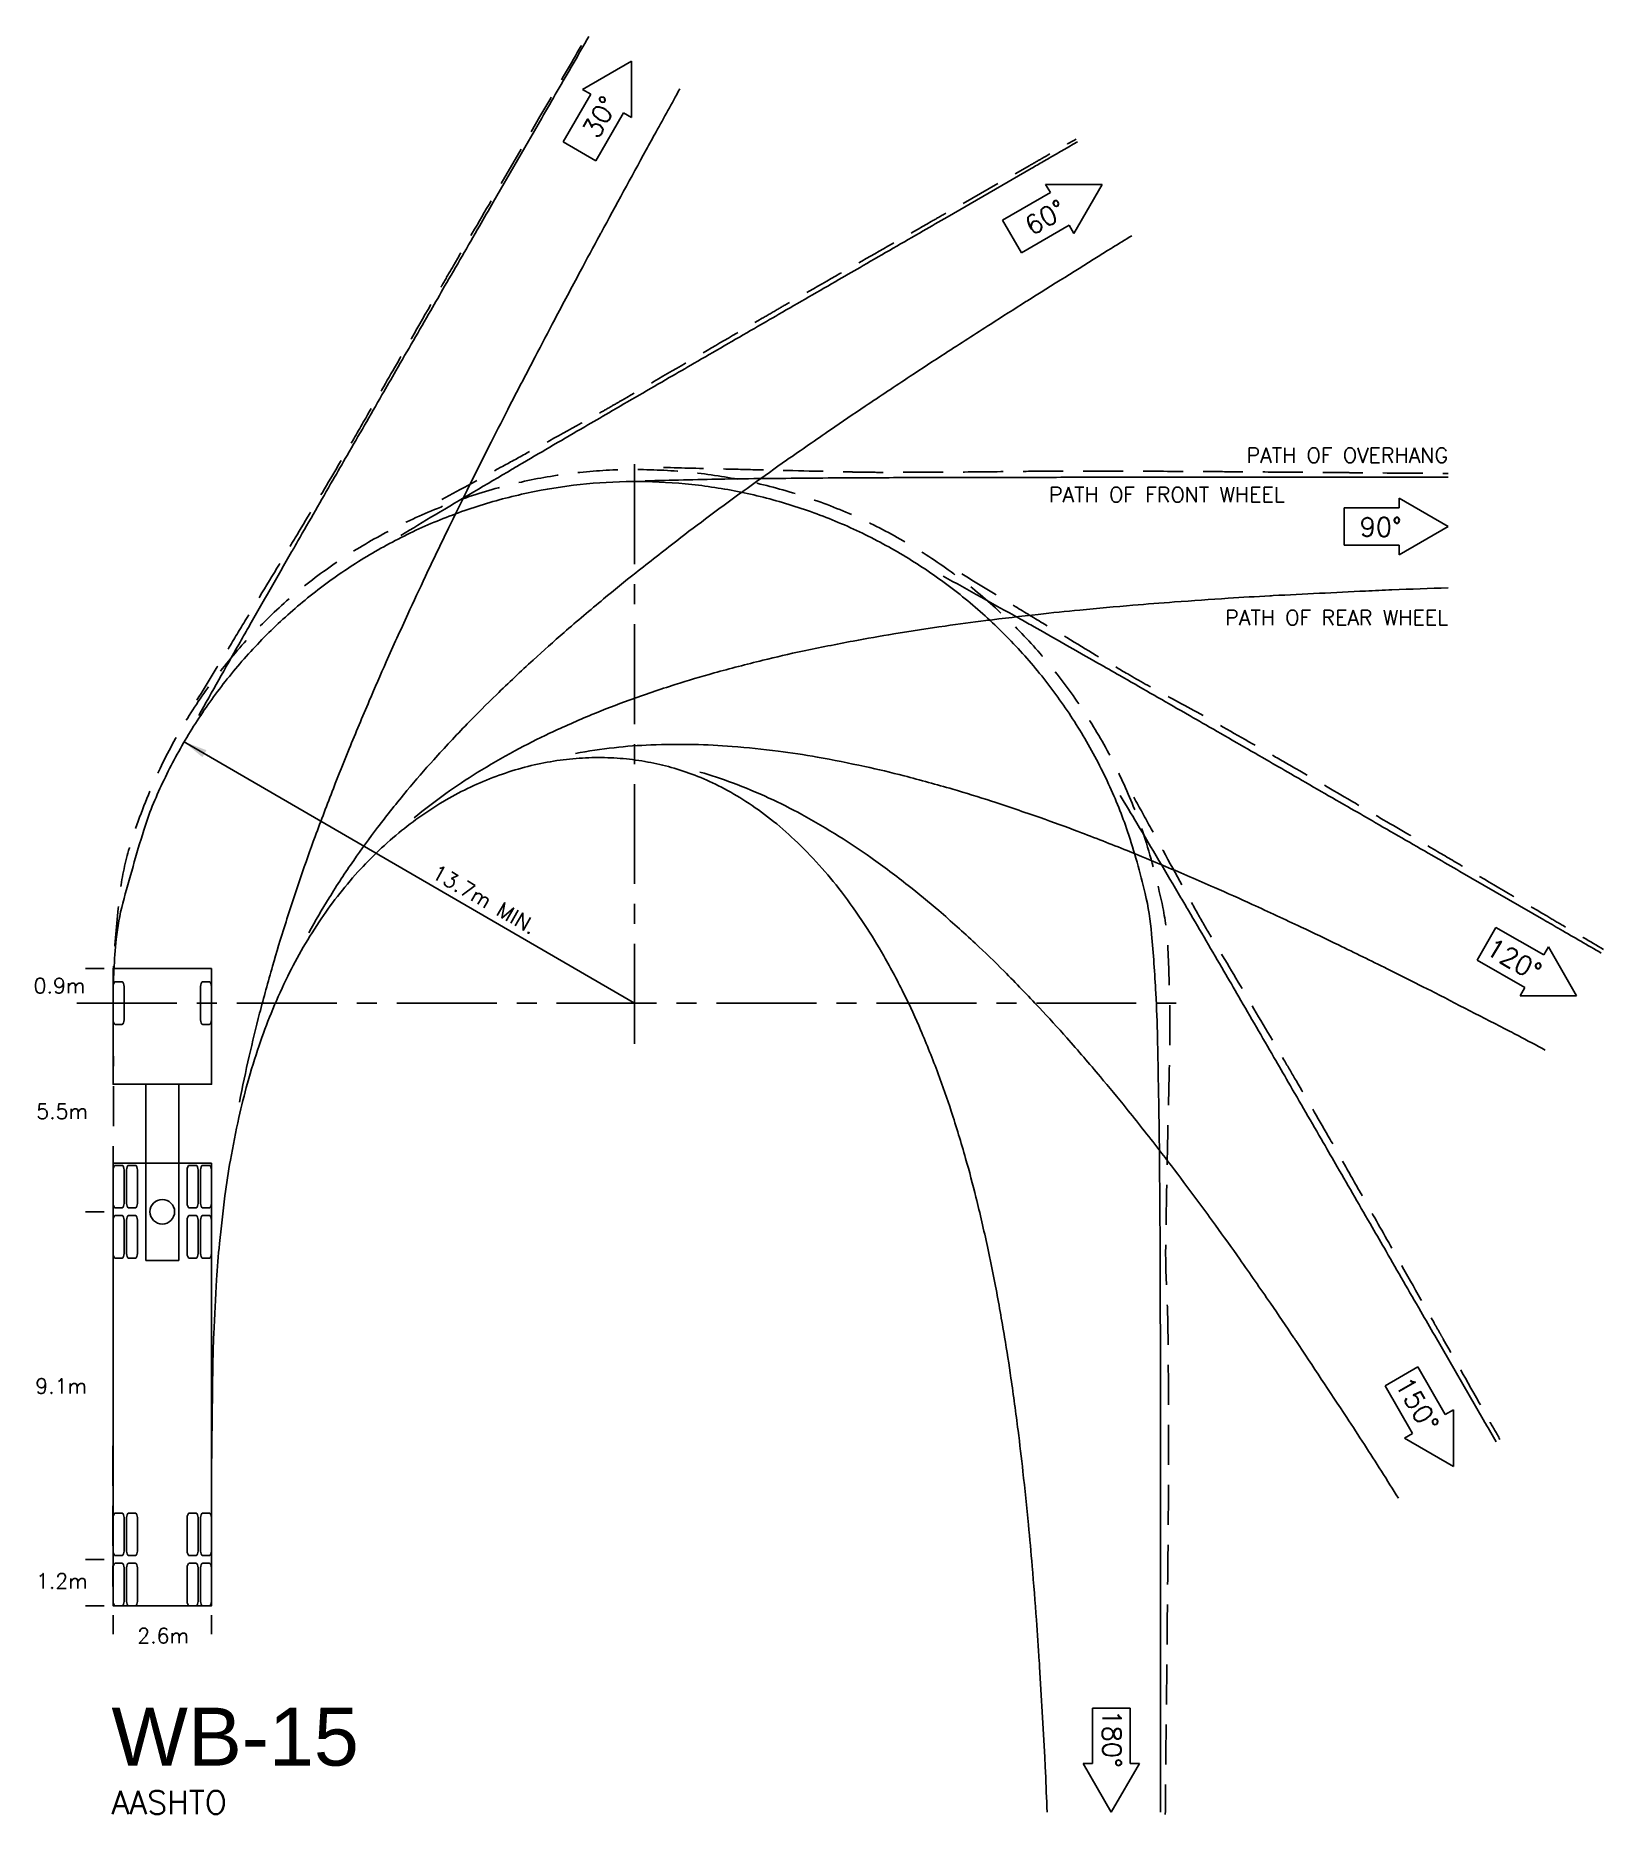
# Model space of a CAD drawing. Extents: x -15.7 to 25.4, y -21.3 to 25.4.
import ezdxf
from ezdxf.enums import TextEntityAlignment as Align

# ---------------------------------------------------------------- set-up
doc = ezdxf.new("R2010")
doc.units = 0
doc.header["$LTSCALE"] = 2.1
doc.header["$MEASUREMENT"] = 0
doc.linetypes.add('CENTER', pattern=[2, 1.25, -0.25, 0.25, -0.25])
doc.linetypes.add('DASHED', pattern=[0.75, 0.5, -0.25])
for name, color, linetype in [('DIMS', 1, 'CONTINUOUS'), ('OVERHANG', 2, 'DASHED'), ('TEXT', 4, 'CONTINUOUS'), ('VEHICLE', 7, 'CONTINUOUS'), ('WHEELS', 3, 'CONTINUOUS')]:
    doc.layers.add(name, color=color, linetype=linetype)
doc.styles.add('SANSSERIF', font='SAS_____.pfb', dxfattribs={"height": 2})
doc.styles.get("Standard").update_dxf_attribs({"font": 'ROMANS.shx', "height": 2})

msp = doc.modelspace()

# ---------------------------------------------------------------- linework, layer by layer
at = {"layer": 'DIMS', "linetype": 'CENTER'}
for p, q in [((0, -1.07), (0, 14.652)), ((-14.647, 0), (14.647, 0))]:
    msp.add_line(p, q, dxfattribs=at)
at = {"layer": 'DIMS'}
for p, q in [((-11.852, 6.873), (0, 0)), ((-13.932, 0.913), (-14.427, 0.913)), ((-13.932, -5.48), (-14.427, -5.48)), ((-13.932, -14.613), (-14.427, -14.613)), ((-13.932, -15.831), (-14.427, -15.831)), ((-13.7, -16.573), (-13.7, -16.078)), ((-11.112, -16.573), (-11.112, -16.078))]:
    msp.add_line(p, q, dxfattribs=at)
msp.add_solid([(-11.352, 6.46), (-11.245, 6.644), (-11.852, 6.873)], dxfattribs=at)
at = {"layer": 'OVERHANG', "flags": 128}
for points in [[(-11.495, 7.954, -0.000501), (-10.646, 9.354, 0.000908), (-10.178, 10.127, 0.000067), (-9.136, 11.855, 0.00026), (-8.866, 12.303, 0.00144), (-7.981, 13.785, 0.003051), (-7.569, 14.488, 0.000929), (-7.063, 15.369, -0.00062), (-6.305, 16.691, -0.000063), (-5.129, 18.734, -0.000809), (-5.037, 18.893, -0.000107), (-4.769, 19.354, -0.000028), (-3.761, 21.09), (-2.485, 23.286, -0.000408), (-2.076, 23.989, -0.000201), (-1.244, 25.415)], [(-5.063, 13.227, -0.000155), (-3.509, 14.077, 0.000357), (-2.836, 14.445, 0.000894), (-0.925, 15.497, 0.005462), (-0.614, 15.673, 0.000331), (-0.325, 15.841, 0.00005), (1.578, 16.952, 0.0001), (3.352, 17.988, -0.000425), (3.769, 18.231, -0.001841), (4.122, 18.435, -0.000352), (5.972, 19.492, -0.00002), (7.788, 20.527, -0.000091), (8.177, 20.749), (10.382, 22.005, -0.000122), (10.7, 22.186, -0.000043), (11.595, 22.695)], [(0.758, 14.07, -0.000293), (2.268, 14.033, 0.000429), (3.3, 14.008, 0.000076), (5.589, 13.954, 0.000693), (5.841, 13.949, 0.005045), (6.476, 13.942, 0.001677), (8.383, 13.949, 0.001823), (9.901, 13.964, -0.002704), (10.924, 13.973, -0.000896), (12.319, 13.974, -0.00109), (13.465, 13.971, -0.000247), (15.182, 13.962, -0.000514), (16.007, 13.956, -0.000055), (17.46, 13.945, -0.000074), (18.548, 13.936, -0.000084), (18.972, 13.932, 0.000017), (21.089, 13.913, 0.000536), (21.115, 13.913, 0.000053), (21.369, 13.912)], [(-13.7, -15.831, -0.000194), (-13.702, -14.055, -0.000388), (-13.702, -13.166, -0.000008), (-13.7, -10.603, 0.000195), (-13.7, -10.501, 0.000001), (-13.7, -9.916, 0), (-13.7, -7.836, 0.000005), (-13.7, -6.504, -0.000003), (-13.7, -5.171, -0.001622), (-13.698, -4.48, 0.000568), (-13.687, -2.507, 0.003528), (-13.69, -1.545, -0.001991), (-13.7, 0.159, -0.017695), (-13.658, 1.428, -0.014475), (-13.506, 2.971, -0.041985), (-13.27, 4.078, -0.02797), (-12.687, 5.671, -0.025494), (-12.057, 6.952, -0.026021), (-11.314, 8.136, -0.02538), (-10.428, 9.27, -0.026354), (-9.466, 10.268, -0.025791), (-8.388, 11.176, -0.025754), (-7.22, 11.969, -0.024588), (-5.983, 12.64, -0.024514), (-4.681, 13.187, -0.025284), (-3.312, 13.608, -0.026106), (-1.952, 13.877, -0.02584), (-0.571, 14.004, -0.025021), (0.861, 13.99, -0.024281), (2.28, 13.836, -0.024925), (3.64, 13.55, -0.025476), (4.977, 13.125, -0.025201), (6.277, 12.562, -0.025174), (7.508, 11.873, -0.025151), (8.665, 11.064, -0.025151), (9.735, 10.143, -0.025128), (10.708, 9.118, -0.025187), (11.568, 8.007, -0.024825), (12.323, 6.799, -0.025512), (12.967, 5.492, -0.02693), (13.444, 4.198, -0.024682), (13.876, 2.508, -0.039091), (14.01, 1.415, -0.006897), (14.057, -0.127, -0.009512), (14.055, -1.245, -0.000472), (14.02, -2.799, 0.000726), (13.998, -3.81, 0.000486), (13.96, -5.797, 0.001677), (13.951, -6.373, 0.015201), (13.971, -7.406, -0.010327), (14.014, -8.926, -0.000838), (14.025, -10.607, -0.001605), (14.026, -11.485, -0.000543), (14.02, -13.396, -0.001604), (14.015, -14.044, -0.000187), (14.001, -15.324, 0.00022), (13.988, -16.604), (13.961, -19.162, 0.000238), (13.954, -19.836, 0.000109), (13.941, -21.311)], [(8.597, 11.274, -0.00059), (9.999, 10.42, 0.001073), (10.77, 9.952, 0.001164), (12.323, 9.018, 0.002888), (12.952, 8.646, 0.009279), (13.882, 8.127, -0.00669), (15.176, 7.414, -0.000664), (16.714, 6.536, -0.001524), (17.382, 6.151, -0.000437), (18.821, 5.314, -0.000829), (19.578, 4.87, -0.000165), (20.999, 4.035, -0.000303), (21.77, 3.581, -0.000094), (21.944, 3.478, 0.000008), (23.959, 2.289, 0.000282), (24.389, 2.035, 0.000114), (25.449, 1.412)], [(13.114, 5.41, -0.000254), (13.568, 4.581, -0.000496), (14.576, 2.741, 0.002322), (14.792, 2.348, 0.008914), (15.149, 1.736, -0.003441), (16.089, 0.159, -0.000189), (17.056, -1.489, -0.00057), (17.376, -2.036, -0.001075), (18.221, -3.492, -0.002101), (18.648, -4.24, -0.000065), (19.163, -5.15, -0.000045), (19.902, -6.455, -0.000006), (20.993, -8.385, -0.000037), (21.155, -8.67, -0.000245), (21.241, -8.823, 0.000018), (22.405, -10.886, 0.000308), (22.461, -10.985, 0.000064), (22.731, -11.462)]]:
    msp.add_lwpolyline(points, format="xyb", dxfattribs=at)
at = {"layer": 'TEXT'}
for p, q in [((-1.366, 24.001), (-0.081, 24.744)), ((-0.081, 23.259), (-0.081, 24.744)), ((-1.876, 22.624), (-1.152, 23.878)), ((-1.152, 23.878), (-1.366, 24.001)), ((-1.019, 22.129), (-0.295, 23.383)), ((-0.295, 23.383), (-0.081, 23.259)), ((-1.876, 22.624), (-1.019, 22.129)), ((10.921, 21.291), (10.798, 21.505)), ((10.798, 21.505), (12.282, 21.505)), ((11.54, 20.22), (12.282, 21.505)), ((9.668, 20.567), (10.921, 21.291)), ((9.668, 20.567), (10.162, 19.71)), ((10.162, 19.71), (11.416, 20.434)), ((11.416, 20.434), (11.54, 20.22)), ((20.084, 13.014), (20.084, 13.262)), ((20.084, 13.262), (21.369, 12.52)), ((18.636, 13.014), (18.636, 12.025)), ((18.636, 13.014), (20.084, 13.014)), ((20.084, 11.778), (21.369, 12.52)), ((18.636, 12.025), (20.084, 12.025)), ((20.084, 12.025), (20.084, 11.778)), ((22.627, 1.989), (22.132, 1.132)), ((22.627, 1.989), (23.88, 1.265)), ((23.88, 1.265), (24.004, 1.48)), ((24.004, 1.48), (24.746, 0.194)), ((22.132, 1.132), (23.385, 0.408)), ((23.385, 0.408), (23.262, 0.194)), ((23.262, 0.194), (24.746, 0.194)), ((20.57, -9.554), (19.713, -10.049)), ((20.57, -9.554), (21.294, -10.808)), ((19.713, -10.049), (20.437, -11.303)), ((21.294, -10.808), (21.508, -10.684)), ((21.508, -10.684), (21.508, -12.168)), ((20.437, -11.303), (20.222, -11.426)), ((20.222, -11.426), (21.508, -12.168)), ((13.017, -18.523), (12.027, -18.523)), ((12.027, -18.523), (12.027, -19.97)), ((13.017, -18.523), (13.017, -19.97)), ((12.027, -19.97), (11.78, -19.97)), ((11.78, -19.97), (12.522, -21.256)), ((13.264, -19.97), (12.522, -21.256)), ((13.017, -19.97), (13.264, -19.97))]:
    msp.add_line(p, q, dxfattribs=at)
at = {"layer": 'VEHICLE'}
for points in [[(-11.112, 0.913), (-11.112, -2.131), (-13.7, -2.131), (-13.7, 0.913)], [(-11.975, -2.131), (-11.975, -6.759), (-12.838, -6.759), (-12.838, -2.131)], [(-11.112, -4.201), (-11.112, -15.831), (-13.7, -15.831), (-13.7, -4.201)]]:
    msp.add_lwpolyline(points, close=True, dxfattribs=at)
for points in [[(-13.41, -0.402, -0.14), (-13.446, -0.551, -0.24), (-13.466, -0.558), (-13.644, -0.558, -0.24), (-13.664, -0.551, -0.14), (-13.7, -0.402), (-13.7, 0.402, -0.14), (-13.664, 0.551, -0.24), (-13.644, 0.558), (-13.466, 0.558, -0.24), (-13.446, 0.551, -0.14), (-13.41, 0.402)], [(-11.112, -0.402, -0.14), (-11.148, -0.551, -0.24), (-11.168, -0.558), (-11.347, -0.558, -0.24), (-11.367, -0.551, -0.14), (-11.402, -0.402), (-11.402, 0.402, -0.14), (-11.367, 0.551, -0.24), (-11.347, 0.558), (-11.168, 0.558, -0.24), (-11.148, 0.551, -0.14), (-11.112, 0.402)], [(-13.7, -4.419, -0.14), (-13.664, -4.269, -0.24), (-13.644, -4.263), (-13.466, -4.263, -0.24), (-13.446, -4.269, -0.14), (-13.41, -4.419), (-13.41, -5.222, -0.14), (-13.446, -5.372, -0.24), (-13.466, -5.378), (-13.644, -5.378, -0.24), (-13.664, -5.372, -0.14), (-13.7, -5.222)], [(-13.347, -4.419, -0.14), (-13.311, -4.269, -0.24), (-13.291, -4.263), (-13.112, -4.263, -0.24), (-13.092, -4.269, -0.14), (-13.057, -4.419), (-13.057, -5.222, -0.14), (-13.092, -5.372, -0.24), (-13.112, -5.378), (-13.291, -5.378, -0.24), (-13.311, -5.372, -0.14), (-13.347, -5.222)], [(-11.756, -4.419, -0.14), (-11.72, -4.269, -0.24), (-11.7, -4.263), (-11.522, -4.263, -0.24), (-11.502, -4.269, -0.14), (-11.466, -4.419), (-11.466, -5.222, -0.14), (-11.502, -5.372, -0.24), (-11.522, -5.378), (-11.7, -5.378, -0.24), (-11.72, -5.372, -0.14), (-11.756, -5.222)], [(-11.402, -4.419, -0.14), (-11.367, -4.269, -0.24), (-11.347, -4.263), (-11.168, -4.263, -0.24), (-11.148, -4.269, -0.14), (-11.112, -4.419), (-11.112, -5.222, -0.14), (-11.148, -5.372, -0.24), (-11.168, -5.378), (-11.347, -5.378, -0.24), (-11.367, -5.372, -0.14), (-11.402, -5.222)], [(-13.7, -5.738, -0.14), (-13.664, -5.588, -0.24), (-13.644, -5.582), (-13.466, -5.582, -0.24), (-13.446, -5.588, -0.14), (-13.41, -5.738), (-13.41, -6.541, -0.14), (-13.446, -6.691, -0.24), (-13.466, -6.697), (-13.644, -6.697, -0.24), (-13.664, -6.691, -0.14), (-13.7, -6.541)], [(-13.347, -5.738, -0.14), (-13.311, -5.588, -0.24), (-13.291, -5.582), (-13.112, -5.582, -0.24), (-13.092, -5.588, -0.14), (-13.057, -5.738), (-13.057, -6.541, -0.14), (-13.092, -6.691, -0.24), (-13.112, -6.697), (-13.291, -6.697, -0.24), (-13.311, -6.691, -0.14), (-13.347, -6.541)], [(-11.756, -5.738, -0.14), (-11.72, -5.588, -0.24), (-11.7, -5.582), (-11.522, -5.582, -0.24), (-11.502, -5.588, -0.14), (-11.466, -5.738), (-11.466, -6.541, -0.14), (-11.502, -6.691, -0.24), (-11.522, -6.697), (-11.7, -6.697, -0.24), (-11.72, -6.691, -0.14), (-11.756, -6.541)], [(-11.402, -5.738, -0.14), (-11.367, -5.588, -0.24), (-11.347, -5.582), (-11.168, -5.582, -0.24), (-11.148, -5.588, -0.14), (-11.112, -5.738), (-11.112, -6.541, -0.14), (-11.148, -6.691, -0.24), (-11.168, -6.697), (-11.347, -6.697, -0.24), (-11.367, -6.691, -0.14), (-11.402, -6.541)], [(-13.7, -13.552, -0.14), (-13.664, -13.403, -0.24), (-13.644, -13.396), (-13.466, -13.396, -0.24), (-13.446, -13.403, -0.14), (-13.41, -13.552), (-13.41, -14.356, -0.14), (-13.446, -14.505, -0.24), (-13.466, -14.512), (-13.644, -14.512, -0.24), (-13.664, -14.505, -0.14), (-13.7, -14.356)], [(-13.347, -13.552, -0.14), (-13.311, -13.403, -0.24), (-13.291, -13.396), (-13.112, -13.396, -0.24), (-13.092, -13.403, -0.14), (-13.057, -13.552), (-13.057, -14.356, -0.14), (-13.092, -14.505, -0.24), (-13.112, -14.512), (-13.291, -14.512, -0.24), (-13.311, -14.505, -0.14), (-13.347, -14.356)], [(-11.756, -13.552, -0.14), (-11.72, -13.403, -0.24), (-11.7, -13.396), (-11.522, -13.396, -0.24), (-11.502, -13.403, -0.14), (-11.466, -13.552), (-11.466, -14.356, -0.14), (-11.502, -14.505, -0.24), (-11.522, -14.512), (-11.7, -14.512, -0.24), (-11.72, -14.505, -0.14), (-11.756, -14.356)], [(-11.402, -13.552, -0.14), (-11.367, -13.403, -0.24), (-11.347, -13.396), (-11.168, -13.396, -0.24), (-11.148, -13.403, -0.14), (-11.112, -13.552), (-11.112, -14.356, -0.14), (-11.148, -14.505, -0.24), (-11.168, -14.512), (-11.347, -14.512, -0.24), (-11.367, -14.505, -0.14), (-11.402, -14.356)], [(-13.7, -14.871, -0.14), (-13.664, -14.722, -0.24), (-13.644, -14.715), (-13.466, -14.715, -0.24), (-13.446, -14.722, -0.14), (-13.41, -14.871), (-13.41, -15.675, -0.14), (-13.446, -15.824, -0.24), (-13.466, -15.831), (-13.644, -15.831, -0.24), (-13.664, -15.824, -0.14), (-13.7, -15.675)], [(-13.347, -14.871, -0.14), (-13.311, -14.722, -0.24), (-13.291, -14.715), (-13.112, -14.715, -0.24), (-13.092, -14.722, -0.14), (-13.057, -14.871), (-13.057, -15.675, -0.14), (-13.092, -15.824, -0.24), (-13.112, -15.831), (-13.291, -15.831, -0.24), (-13.311, -15.824, -0.14), (-13.347, -15.675)], [(-11.756, -14.871, -0.14), (-11.72, -14.722, -0.24), (-11.7, -14.715), (-11.522, -14.715, -0.24), (-11.502, -14.722, -0.14), (-11.466, -14.871), (-11.466, -15.675, -0.14), (-11.502, -15.824, -0.24), (-11.522, -15.831), (-11.7, -15.831, -0.24), (-11.72, -15.824, -0.14), (-11.756, -15.675)], [(-11.402, -14.871, -0.14), (-11.367, -14.722, -0.24), (-11.347, -14.715), (-11.168, -14.715, -0.24), (-11.148, -14.722, -0.14), (-11.112, -14.871), (-11.112, -15.675, -0.14), (-11.148, -15.824, -0.24), (-11.168, -15.831), (-11.347, -15.831, -0.24), (-11.367, -15.824, -0.14), (-11.402, -15.675)]]:
    msp.add_lwpolyline(points, format="xyb", close=True, dxfattribs=at)
msp.add_circle((-12.406, -5.48), 0.323, dxfattribs=at)
at = {"layer": 'WHEELS', "flags": 128}
for points in [[(-11.45, 7.556, -0.000315), (-10.396, 9.424, -0.001315), (-10.142, 9.871, -0.000071), (-9.008, 11.854, -0.000491), (-8.843, 12.141, -0.000081), (-7.926, 13.736, -0.000199), (-7.552, 14.385, -0.000032), (-6.636, 15.974, -0.00008), (-6.268, 16.612, -0.000013), (-5.354, 18.196, -0.000032), (-4.989, 18.829, -0.000005), (-4.077, 20.41, -0.000013), (-3.713, 21.039), (-2.44, 23.245, -0.000006), (-2.031, 23.954, -0.000003), (-1.201, 25.39)], [(-10.377, -2.6, -0.007488), (-10.123, -1.394, -0.007959), (-9.849, -0.268, -0.006296), (-9.51, 0.971, -0.007115), (-9.181, 2.058, -0.005166), (-8.767, 3.314, -0.006073), (-8.391, 4.374, -0.004163), (-7.913, 5.638, -0.005039), (-7.499, 6.676, -0.003301), (-6.968, 7.944, -0.004085), (-6.524, 8.963, -0.002573), (-5.957, 10.217, -0.003228), (-5.493, 11.212, -0.00205), (-4.889, 12.473, -0.002577), (-4.399, 13.472, -0.001591), (-3.768, 14.733, -0.002023), (-3.264, 15.72, -0.001225), (-2.611, 16.98, -0.001574), (-2.098, 17.958, -0.000943), (-1.428, 19.217, -0.001219), (-0.906, 20.188, -0.000724), (-0.881, 20.236, -0.000016), (0.303, 22.412, -0.001478), (0.565, 22.889, -0.000627), (1.187, 24.012)], [(-6.142, 12.282, -0.003968), (-5.235, 12.829, -0.00019), (-3.216, 14.026, -0.001402), (-2.941, 14.187, -0.000224), (-1.31, 15.14, -0.000578), (-0.679, 15.507, -0.000096), (0.912, 16.43, -0.000236), (1.562, 16.806, -0.000038), (3.148, 17.724, -0.000095), (3.787, 18.093, -0.000015), (5.369, 19.007, -0.000038), (6.001, 19.373, -0.000006), (7.581, 20.285, -0.000015), (8.21, 20.648), (10.414, 21.921, -0.000007), (10.735, 22.106, -0.000002), (11.635, 22.626)], [(-8.559, 1.846, -0.014152), (-8.022, 2.767, -0.011585), (-7.378, 3.749, -0.012748), (-6.75, 4.613, -0.009521), (-5.979, 5.581, -0.010952), (-5.275, 6.394, -0.007667), (-4.396, 7.335, -0.009114), (-3.63, 8.102, -0.006085), (-2.663, 9.012, -0.007427), (-1.852, 9.737, -0.004769), (-0.817, 10.616, -0.005939), (0.03, 11.304, -0.003686), (1.106, 12.146, -0.004649), (1.971, 12.799, -0.002917), (3.094, 13.621, -0.003683), (3.992, 14.26, -0.002248), (5.147, 15.061, -0.002872), (6.058, 15.68, -0.001722), (7.238, 16.465, -0.002223), (8.157, 17.066, -0.001321), (9.354, 17.837, -0.001713), (10.281, 18.427, -0.001011), (10.427, 18.518, -0.000074), (12.423, 19.766, -0.002014), (12.545, 19.841, -0.000477), (13.06, 20.157)], [(-13.7, 0.055, -0.024016), (-13.615, 1.682, -0.040684), (-13.442, 2.628, -0.008055), (-12.893, 4.544, -0.024025), (-12.668, 5.173, -0.024632), (-12.096, 6.387, -0.024213), (-11.397, 7.559, -0.024943), (-10.591, 8.649, -0.024537), (-9.667, 9.671, -0.025122), (-8.655, 10.588, -0.024815), (-7.543, 11.41, -0.025236), (-6.363, 12.111, -0.02502), (-5.108, 12.696, -0.02531), (-3.806, 13.149, -0.025163), (-2.458, 13.471, -0.025359), (-1.089, 13.654, -0.025261), (0.297, 13.699, -0.025392), (1.677, 13.603, -0.025326), (3.044, 13.367, -0.025413), (4.378, 12.995, -0.02537), (5.67, 12.489, -0.025428), (6.902, 11.854, -0.025399), (8.065, 11.098, -0.025437), (9.144, 10.227, -0.025418), (10.131, 9.251, -0.025444), (11.012, 8.181, -0.025431), (11.781, 7.025, -0.025448), (12.452, 5.754, -0.027355), (12.948, 4.512, -0.023535), (13.412, 2.883, -0.036838), (13.582, 1.814, -0.006885), (13.691, 0.262, -0.009078), (13.736, -0.917, -0.000533), (13.777, -3.112, -0.002327), (13.783, -3.614, -0.000259), (13.8, -5.682, -0.000934), (13.803, -6.256, -0.00016), (13.809, -8.098, -0.000385), (13.811, -8.861, -0.000063), (13.813, -10.697, -0.000156), (13.814, -11.44, -0.000025), (13.815, -13.27, -0.000063), (13.815, -14.004, -0.00001), (13.816, -15.831, -0.000025), (13.816, -16.559), (13.816, -19.106, -0.000011), (13.816, -19.781, -0.000005), (13.816, -21.256)], [(0.28, 13.718, -0.001009), (2.283, 13.764, -0.00284), (2.994, 13.775, -0.000211), (5.225, 13.795, -0.001108), (5.649, 13.798, -0.000191), (7.494, 13.805, -0.000459), (8.263, 13.807, -0.000076), (10.103, 13.81, -0.000186), (10.85, 13.811, -0.00003), (12.683, 13.812, -0.000075), (13.419, 13.813, -0.000012), (15.248, 13.813, -0.00003), (15.978, 13.813, -0.000005), (17.803, 13.813, -0.000012), (18.53, 13.813), (21.077, 13.813, -0.000005), (21.104, 13.813, -0.000001), (21.369, 13.813)], [(8.105, 11.217, -0.000354), (10.096, 10.109, -0.001961), (10.454, 9.908, -0.00027), (12.17, 8.933, -0.0008), (12.747, 8.603, -0.000135), (14.346, 7.686, -0.000328), (15.004, 7.308, -0.000054), (16.596, 6.391, -0.000133), (17.239, 6.02, -0.000021), (18.826, 5.105, -0.000053), (19.461, 4.739, -0.000008), (21.044, 3.825, -0.000021), (21.674, 3.461), (23.882, 2.187, -0.00001), (24.319, 1.935, -0.000004), (25.393, 1.315)], [(-5.792, 4.867, -0.016243), (-4.96, 5.503, -0.017084), (-4.131, 6.054, -0.013468), (-3.146, 6.625, -0.014945), (-2.231, 7.088, -0.010884), (-1.12, 7.579, -0.012598), (-0.142, 7.958, -0.008646), (1.065, 8.368, -0.010339), (2.087, 8.672, -0.00679), (3.366, 9.005, -0.008337), (4.415, 9.245, -0.005275), (5.745, 9.511, -0.006611), (6.811, 9.698, -0.00404), (8.16, 9.905, -0.005131), (9.225, 10.049, -0.00318), (10.605, 10.212, -0.004037), (11.694, 10.325, -0.002445), (13.092, 10.451, -0.003135), (14.184, 10.537, -0.001869), (15.596, 10.634, -0.002418), (16.688, 10.7, -0.001431), (16.775, 10.705, -0.000052), (19.201, 10.825, -0.002901), (19.895, 10.856, -0.001367), (21.369, 10.908)], [(-1.553, 6.561, -0.017154), (-0.537, 6.71, -0.018187), (0.429, 6.782, -0.013996), (1.557, 6.793, -0.015638), (2.565, 6.743, -0.01117), (3.77, 6.619, -0.013018), (4.798, 6.462, -0.00879), (6.049, 6.215, -0.010598), (7.079, 5.97, -0.006836), (8.356, 5.619, -0.008458), (9.379, 5.304, -0.005246), (10.652, 4.873, -0.006599), (11.656, 4.506, -0.004129), (12.939, 4.006, -0.00521), (13.947, 3.591, -0.003172), (15.229, 3.039, -0.004052), (16.226, 2.592, -0.002423), (17.505, 1.998, -0.003128), (18.491, 1.527, -0.001855), (19.766, 0.903, -0.002406), (20.744, 0.413, -0.001417), (20.896, 0.336, -0.000103), (22.986, -0.739, -0.002823), (23.206, -0.853, -0.000865), (23.922, -1.233)], [(-11.112, -14.558, -0.001407), (-11.115, -12.904, -0.002689), (-11.11, -12.038, -0.000082), (-11.082, -9.734, -0.001374), (-11.08, -9.596, -0.006512), (-11.053, -8.691, -0.00413), (-10.979, -7.265, -0.009623), (-10.903, -6.318, -0.007247), (-10.761, -5.064, -0.012147), (-10.617, -4.122, -0.010192), (-10.395, -3.008, -0.01424), (-10.168, -2.104, -0.012783), (-9.862, -1.112, -0.015983), (-9.548, -0.269, -0.014982), (-9.158, 0.607, -0.017437), (-8.757, 1.37, -0.016812), (-8.288, 2.131, -0.018654), (-7.807, 2.801, -0.018319), (-7.267, 3.445, -0.019673), (-6.716, 4.009, -0.019553), (-6.119, 4.532, -0.02053), (-5.512, 4.983, -0.020561), (-4.871, 5.383, -0.021252), (-4.225, 5.714, -0.021385), (-3.556, 5.987, -0.021862), (-2.887, 6.195, -0.02206), (-2.209, 6.342, -0.022379), (-1.538, 6.427, -0.02258), (-0.868, 6.45, -0.022851), (-0.216, 6.414, -0.022774), (0.431, 6.318, -0.023622), (1.039, 6.169, -0.022594), (1.658, 5.955, -0.025488), (2.279, 5.672, -0.023324), (2.923, 5.298, -0.023676), (3.57, 4.836, -0.022581), (4.201, 4.291, -0.020091), (4.85, 3.625, -0.02054), (5.431, 2.924, -0.016408), (6.041, 2.065, -0.017838), (6.548, 1.238, -0.013074), (7.09, 0.215, -0.01495), (7.514, -0.705, -0.010265), (7.974, -1.855, -0.012222), (8.317, -2.837, -0.007966), (8.695, -4.079, -0.009775), (8.968, -5.101, -0.006105), (9.268, -6.393, -0.007637), (9.48, -7.432, -0.004803), (9.719, -8.776, -0.006038), (9.886, -9.849, -0.003683), (10.073, -11.225, -0.004697), (10.201, -12.306, -0.00281), (10.346, -13.704, -0.003625), (10.444, -14.789, -0.002149), (10.555, -16.201, -0.002787), (10.631, -17.29, -0.00164), (10.639, -17.436, -0.000101), (10.773, -19.803, -0.003286), (10.793, -20.201, -0.00124), (10.836, -21.256)], [(1.717, 6.068, -0.020754), (2.576, 5.785, -0.017097), (3.528, 5.388, -0.018314), (4.39, 4.955, -0.013767), (5.371, 4.38, -0.015537), (6.21, 3.821, -0.010883), (7.188, 3.09, -0.0128), (7.99, 2.43, -0.008506), (8.947, 1.572, -0.010336), (9.707, 0.836, -0.006584), (10.632, -0.122, -0.008197), (11.353, -0.913, -0.005035), (12.235, -1.935, -0.006366), (12.914, -2.759, -0.003951), (13.77, -3.843, -0.005006), (14.431, -4.71, -0.003029), (15.26, -5.837, -0.003882), (15.895, -6.725, -0.00231), (16.703, -7.885, -0.00299), (17.317, -8.788, -0.001765), (17.369, -8.865, -0.000068), (18.706, -10.884, -0.003574), (19.169, -11.596, -0.001821), (20.064, -13.002)], [(12.752, 5.458, -0.003436), (13.193, 4.726, -0.000232), (14.352, 2.769, -0.001345), (14.55, 2.431, -0.000236), (15.481, 0.838, -0.000561), (15.871, 0.167, -0.000093), (16.795, -1.426, -0.000229), (17.171, -2.075, -0.000037), (18.09, -3.664, -0.000092), (18.459, -4.303, -0.000015), (19.375, -5.887, -0.000037), (19.74, -6.52, -0.000006), (20.653, -8.101, -0.000015), (21.017, -8.731), (22.291, -10.938, -0.000007), (22.349, -11.039, -0.000001), (22.628, -11.522)]]:
    msp.add_lwpolyline(points, format="xyb", dxfattribs=at)

# ---------------------------------------------------------------- texts
at = {"layer": 'TEXT'}
for s, rotation, p in [('30%%d', 60, (-0.966, 22.675)), ('60%%d', 30, (10.436, 20.15)), ('120%%d', 330, (22.31, 1.311)), ('150%%d', 300, (19.961, -10)), ('180%%d', 270, (12.29, -18.558))]:
    msp.add_text(s, height=0.4947, rotation=rotation, dxfattribs=at).set_placement(p)
for s, height, p in [('PATH OF OVERHANG', 0.39578, (21.369, 14.193)), ('PATH OF FRONT WHEEL', 0.39578, (17.078, 13.159)), ('PATH OF REAR WHEEL', 0.39578, (21.369, 9.93)), ('0.9m', 0.3958, (-14.428, 0.26)), ('5.5m', 0.3958, (-14.359, -3.041)), ('9.1m', 0.3958, (-14.385, -10.258)), ('1.2m', 0.3958, (-14.368, -15.378)), ('2.6m', 0.3958, (-11.706, -16.814))]:
    msp.add_text(s, height=height, dxfattribs=at).set_placement(p, align=Align.RIGHT)
for s, height, p in [('90%%d', 0.4947, (19.048, 12.258)), ('AASHTO', 0.6089, (-13.741, -21.301))]:
    msp.add_text(s, height=height, dxfattribs=at).set_placement(p)
msp.add_text('13.7m MIN.', height=0.3958, rotation=330, dxfattribs=at).set_placement((-2.724, 1.791), align=Align.RIGHT)
at = {"layer": 'TEXT', "style": 'SANSSERIF'}
msp.add_text('WB-15', height=1.5222, dxfattribs=at).set_placement((-13.741, -20.029))

doc.saveas('drawing.dxf')
